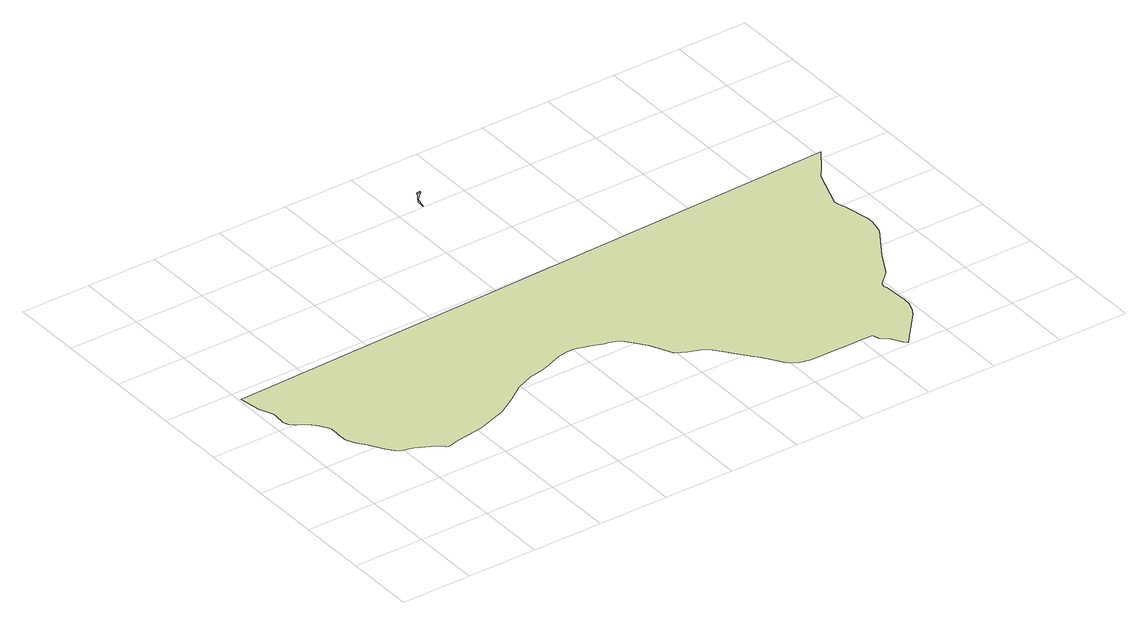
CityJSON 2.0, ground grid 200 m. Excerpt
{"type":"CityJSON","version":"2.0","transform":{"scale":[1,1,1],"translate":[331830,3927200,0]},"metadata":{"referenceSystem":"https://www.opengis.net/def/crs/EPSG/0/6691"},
"CityObjects":{
"landuse1":{"type":"LandUse","attributes":{"class":"203","LandUseDetailAttribute.orgLandUse":"10400","LandUseDetailAttribute.prefecture":"14","LandUseDetailAttribute.city":"14150","LandUseDetailAttribute.note":"都道府県","LandUseDetailAttribute.surveyYear":2015},"geometry":[{"type":"MultiSurface","lod":"1","boundaries":[[[0,1,2,3,4,5,6,7,8,9,10,11,12,13,14,15,16,17,18,19,20,21,22,23,24,25,26,27,28,29,30,31,32,33,34,35,36,37,38,39,40,41,42,43,44,45,46,47,48,49,50,51,52,53,54,55,56,57,58,59,60,61,62,63,64,65,66,67,68,69,70,71,72,73,74,75,76,77,78,79,80,81,82,83,84,85,86,87,88,89,90,91,92,93,94]]]}]},
"landuse2":{"type":"LandUse","attributes":{"class":"204","LandUseDetailAttribute.orgLandUse":"10500","LandUseDetailAttribute.prefecture":"14","LandUseDetailAttribute.city":"14150","LandUseDetailAttribute.note":"都道府県","LandUseDetailAttribute.surveyYear":2015},"geometry":[{"type":"MultiSurface","lod":"1","boundaries":[[[95,96,97,98,99,100,101,102,103,104,105,106,107,108,109,110,111,112,113,114,115,116,117,118,119,120,121,122,123]]]}]}
},
"vertices":[
[1734,499,0],[1733,515,0],[1720,590,0],[1713,609,0],[1710,623,0],[1751,736,0],[1775,767,0],[1814,823,0],[8,768,0],[11,746,0],[16,709,0],[29,681,0],[34,670,0],[34,658,0],[32,624,0],[37,608,0],[48,597,0],[51,595,0],[73,583,0],[91,565,0],[105,544,0],[111,530,0],[110,492,0],[111,471,0],[124,445,0],[142,420,0],[166,382,0],[181,362,0],[195,352,0],[225,343,0],[277,317,0],[293,302,0],[299,297,0],[312,301,0],[324,305,0],[339,307,0],[412,317,0],[496,346,0],[550,378,0],[594,409,0],[644,430,0],[689,439,0],[721,451,0],[752,463,0],[783,469,0],[802,469,0],[823,463,0],[827,462,0],[844,457,0],[878,445,0],[893,442,0],[908,436,0],[921,430,0],[941,404,0],[964,373,0],[977,347,0],[995,310,0],[1024,293,0],[1055,282,0],[1076,271,0],[1101,239,0],[1119,215,0],[1157,166,0],[1168,151,0],[1193,113,0],[1220,94,0],[1249,87,0],[1288,87,0],[1319,87,0],[1340,86,0],[1343,86,0],[1381,86,0],[1401,86,0],[1437,85,0],[1443,65,0],[1445,63,0],[1458,54,0],[1466,46,0],[1481,17,0],[1490,8,0],[1509,31,0],[1511,33,0],[1571,101,0],[1583,120,0],[1593,148,0],[1595,169,0],[1594,189,0],[1593,207,0],[1591,238,0],[1587,246,0],[1591,259,0],[1629,295,0],[1666,362,0],[1724,454,0],[1731,479,0],
[910,1262,0],[908,1262,0],[907,1259,0],[906,1258,0],[903,1255,0],[900,1253,0],[899,1253,0],[903,1261,0],[900,1261,0],[898,1259,0],[895,1251,0],[888,1241,0],[879,1226,0],[878,1223,0],[878,1218,0],[877,1212,0],[877,1207,0],[877,1203,0],[879,1207,0],[880,1215,0],[882,1225,0],[885,1234,0],[888,1237,0],[897,1248,0],[900,1250,0],[903,1251,0],[903,1252,0],[907,1255,0],[908,1257,0]
]}
